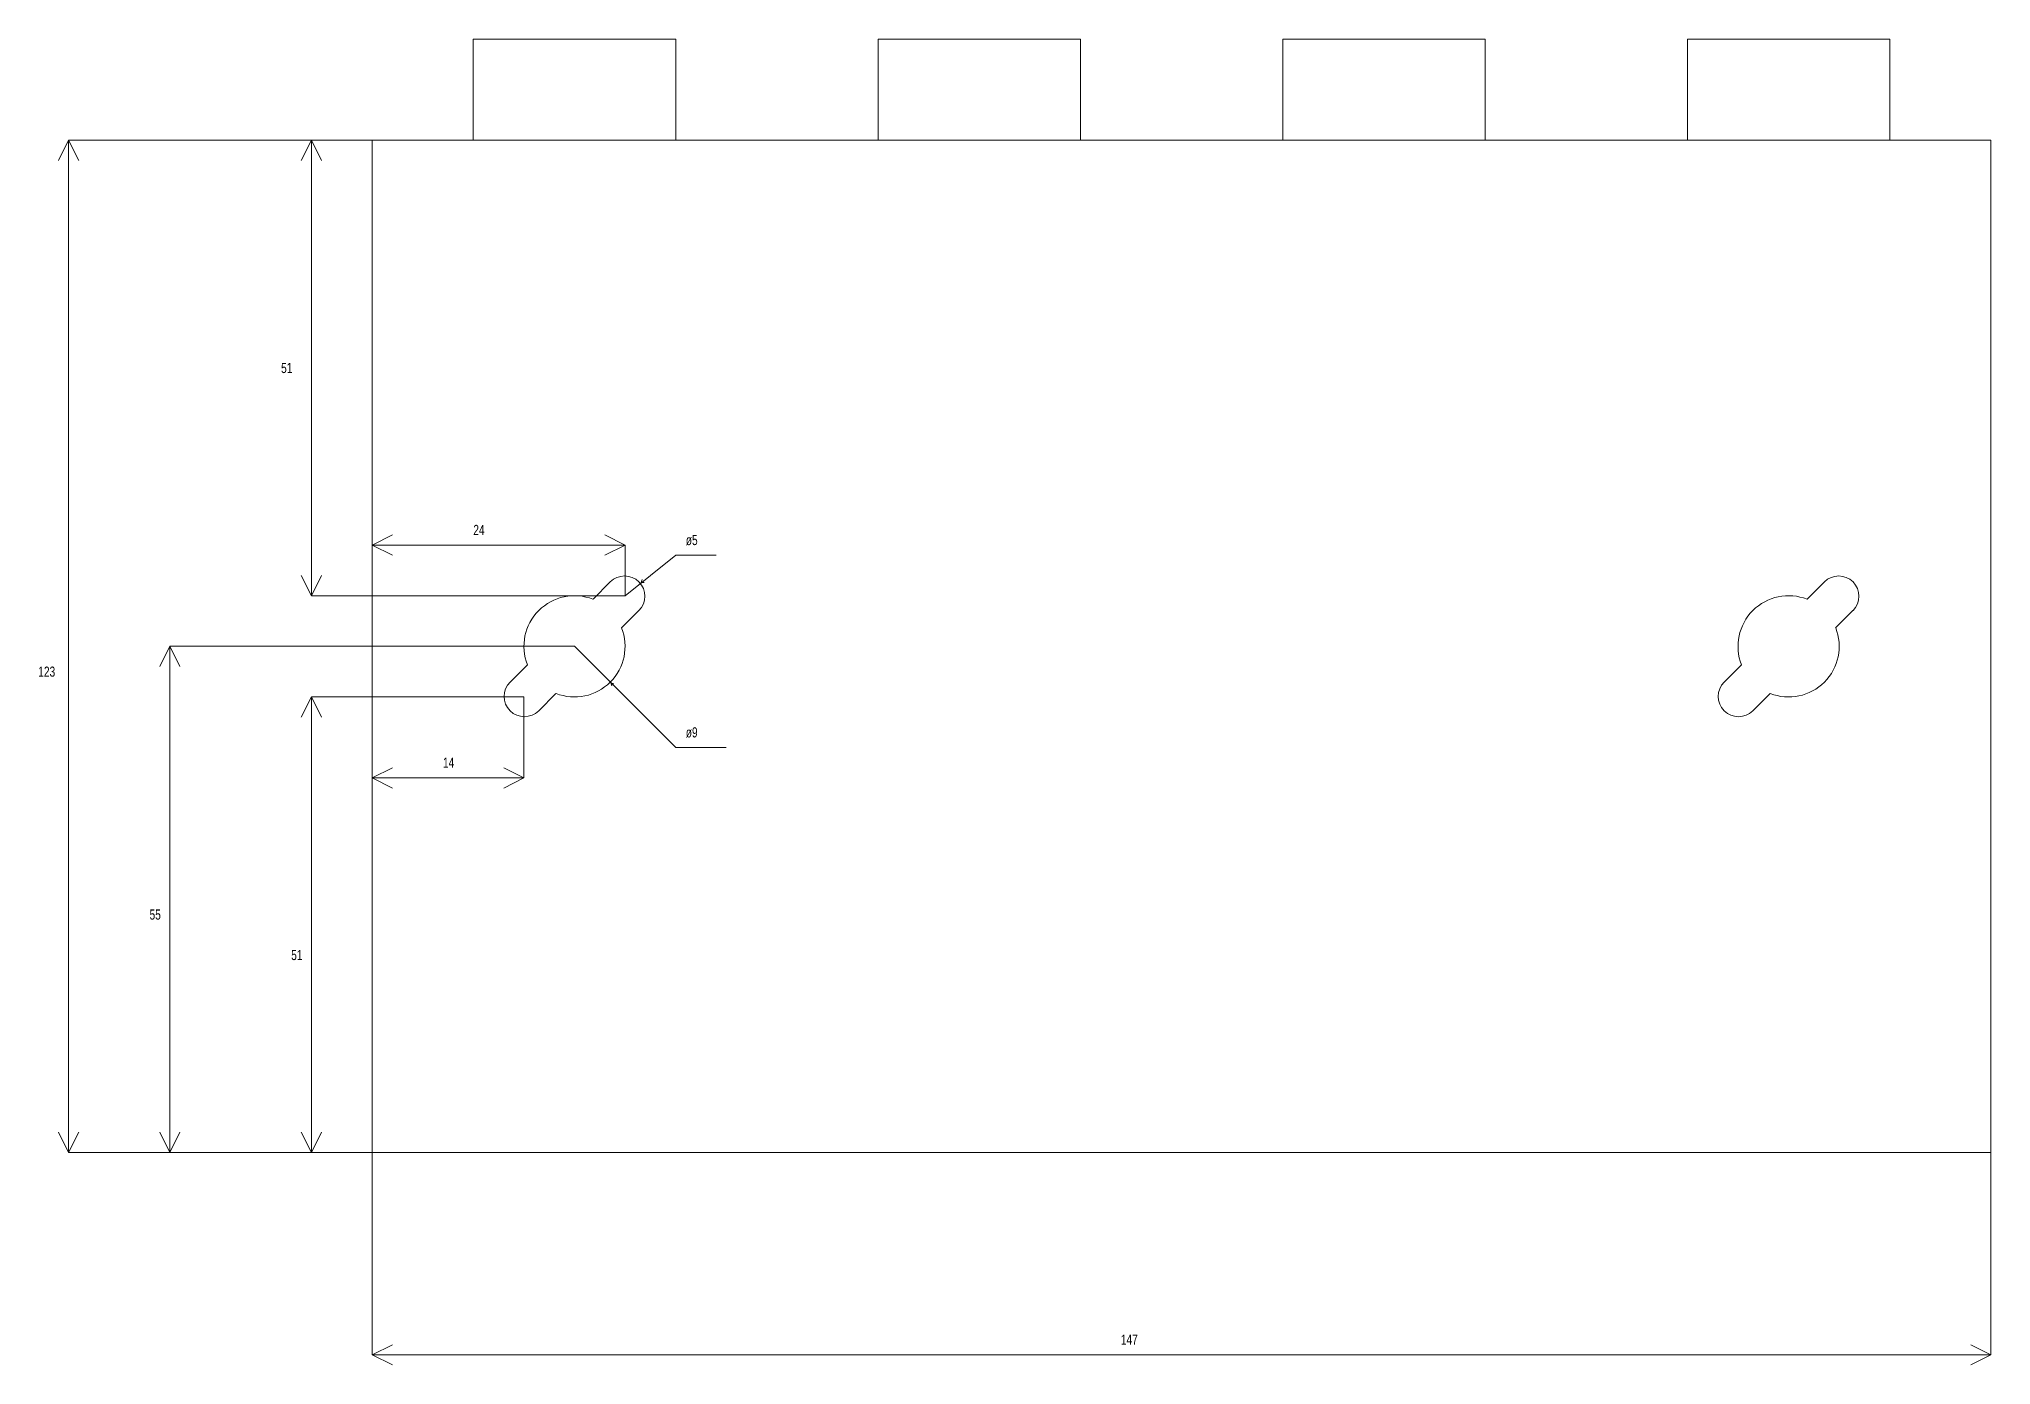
# Model space of a CAD drawing. Header units: millimetres. Extents: x -33 to 160, y -21 to 110.
import ezdxf

# ---------------------------------------------------------------- set-up
doc = ezdxf.new("R2010")
doc.units = ezdxf.units.MM
doc.layers.get('0').update_dxf_attribs({"linetype": 'CONTINUOUS', "lineweight": 0})
doc.layers.add('dim', color=2, linetype='CONTINUOUS', lineweight=0)
doc.styles.get("Standard").update_dxf_attribs({"font": 'txt', "width": 0.75})

msp = doc.modelspace()

# ---------------------------------------------------------------- linework, layer by layer
for p, q in [((10, 100), (10, 110)), ((10, 110), (30, 110)), ((30, 110), (30, 100)), ((50, 100), (50, 110)), ((50, 110), (70, 110)), ((70, 110), (70, 100)), ((90, 100), (90, 110)), ((90, 110), (110, 110)), ((110, 110), (110, 100)), ((130, 100), (130, 110)), ((130, 110), (150, 110)), ((150, 110), (150, 100)), ((0, 0), (0, 100)), ((0, 100), (160, 100)), ((160, 100), (160, 0)), ((21.83, 54.65), (23.54, 56.36)), ((141.83, 54.65), (143.54, 56.36)), ((26.36, 53.54), (24.65, 51.83)), ((146.36, 53.54), (144.65, 51.83)), ((13.64, 46.46), (15.35, 48.17)), ((133.64, 46.46), (135.35, 48.17)), ((18.17, 45.35), (16.46, 43.64)), ((138.17, 45.35), (136.46, 43.64)), ((160, 0), (0, 0))]:
    msp.add_line(p, q)
for centre, radius, start, end in [((24.95, 54.95), 2, 315, 135), ((144.95, 54.95), 2, 315, 135), ((20, 50), 5, 68.5782, 201.4218), ((140, 50), 5, 68.5782, 201.4218), ((20, 50), 5, 248.5782, 21.4218), ((140, 50), 5, 248.5782, 21.4218), ((15.05, 45.05), 2, 135, 315), ((135.05, 45.05), 2, 135, 315)]:
    msp.add_arc(centre, radius, start, end)
at = {"layer": 'dim'}
for p, q in [((-30, 100), (-31, 98)), ((0, 100), (-30, 100)), ((-30, 100), (-30, 0)), ((-30, 100), (-29, 98)), ((-6, 100), (-7, 98)), ((-6, 55), (-6, 100)), ((-6, 100), (0, 100)), ((-6, 100), (-5, 98)), ((0, 60), (2, 61)), ((25, 60), (0, 60)), ((0, 60), (2, 59)), ((25, 60), (23, 61)), ((25, 60), (23, 59)), ((25, 55), (25, 60)), ((25, 55), (30, 59)), ((30, 59), (34, 59)), ((-6, 55), (-7, 57)), ((-6, 55), (-5, 57)), ((26.6, 56.3), (26.7, 56.6)), ((26.6, 56.3), (26.9, 56.3)), ((25, 55), (-6, 55)), ((-20, 50), (-21, 48)), ((-20, 50), (-20, 0)), ((-20, 50), (20, 50)), ((-20, 50), (-19, 48)), ((20, 50), (30, 40)), ((23.6, 46.4), (23.7, 46.1)), ((23.6, 46.4), (23.9, 46.3)), ((-6, 45), (-7, 43)), ((15, 45), (-6, 45)), ((-6, 45), (-6, 0)), ((-6, 45), (-5, 43)), ((15, 45), (15, 37)), ((30, 40), (35, 40)), ((0, 37), (2, 38)), ((15, 37), (0, 37)), ((0, 37), (2, 36)), ((15, 37), (13, 38)), ((15, 37), (13, 36)), ((-30, 0), (-31, 2)), ((-30, 0), (-29, 2)), ((-20, 0), (-21, 2)), ((-20, 0), (-19, 2)), ((-6, 0), (-7, 2)), ((-6, 0), (-5, 2)), ((-30, 0), (-20, 0)), ((-20, 0), (0, 0)), ((0, 0), (0, -20)), ((160, -20), (160, 0)), ((0, -20), (2, -19)), ((160, -20), (158, -19)), ((0, -20), (160, -20)), ((0, -20), (2, -21)), ((160, -20), (158, -21))]:
    msp.add_line(p, q, dxfattribs=at)

# ---------------------------------------------------------------- texts
at = {"layer": 'dim', "char_height": 1, "width": 100, "attachment_point": 1}
for s, insert in [('51', (-9, 78)), ('24', (10, 62)), ('ø5', (31, 61)), ('123', (-33, 48)), ('ø9', (31, 42)), ('14', (7, 39)), ('55', (-22, 24)), ('51', (-8, 20)), ('147', (74, -18))]:
    msp.add_mtext(s, dxfattribs=dict(at, insert=insert))

doc.saveas('drawing.dxf')
